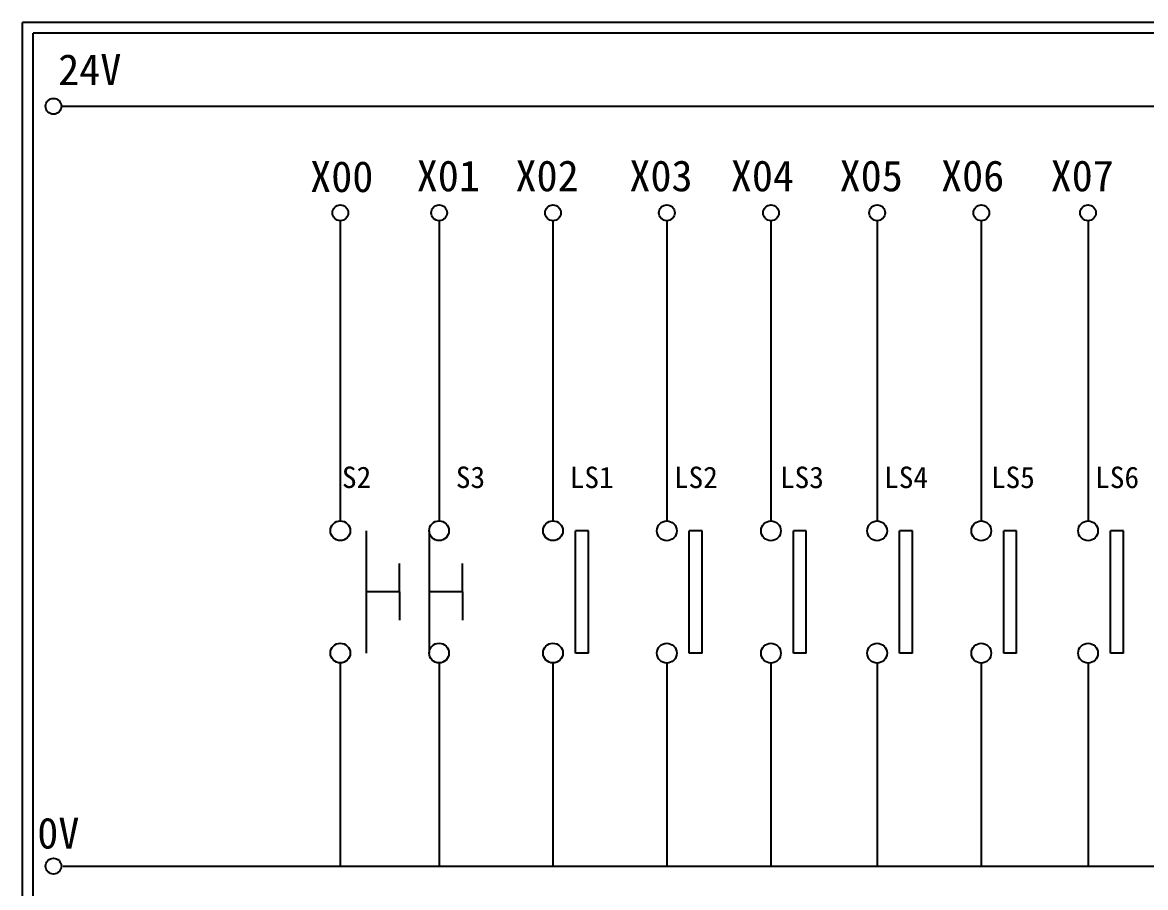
# Model space of a CAD drawing. Extents: x 325 to 612, y 3 to 207.
# Drawn here: x 325.3 to 455.9, y 106.3 to 207 of the extents above; entities that cross this region are included whole.
import ezdxf

# ---------------------------------------------------------------- set-up
doc = ezdxf.new("R2010")
doc.units = 0
doc.layers.get('0').update_dxf_attribs({"linetype": 'CONTINUOUS'})
doc.layers.add('圖框層', color=7, linetype='CONTINUOUS')
doc.layers.add('標尺寸層', color=3, linetype='CONTINUOUS')
doc.styles.add('STSL', font='KAIU.TTF')

msp = doc.modelspace()

# ---------------------------------------------------------------- linework, layer by layer
for p, q in [((391.1, 147.84), (389.59, 147.84)), ((404.33, 147.83), (402.83, 147.83)), ((416.44, 147.83), (414.94, 147.83)), ((428.77, 147.83), (427.27, 147.83)), ((440.89, 147.83), (439.38, 147.83)), ((453.3, 147.83), (451.79, 147.83)), ((369.14, 140.73), (369.14, 144.04)), ((376.47, 140.73), (376.47, 144.04)), ((369.14, 140.73), (369.14, 137.42)), ((376.47, 140.73), (376.47, 137.42)), ((391.1, 133.61), (389.59, 133.61)), ((404.33, 133.6), (402.83, 133.6)), ((416.44, 133.6), (414.94, 133.6)), ((428.77, 133.6), (427.27, 133.6)), ((440.89, 133.6), (439.38, 133.6)), ((453.3, 133.6), (451.79, 133.6))]:
    msp.add_line(p, q)
at = {"layer": '圖框層', "color": 7}
for p, q in [((612.32, 206.97), (325.32, 206.97)), ((325.32, 3), (325.32, 206.97)), ((611.07, 205.72), (326.57, 205.72)), ((326.57, 4.25), (326.57, 205.72))]:
    msp.add_line(p, q, dxfattribs=at)
at = {"layer": '標尺寸層', "color": 7}
for p, q in [((329.84, 197.22), (607.44, 197.22)), ((362.27, 183.91), (362.27, 148.99)), ((373.75, 183.91), (373.75, 148.99)), ((386.99, 183.91), (386.99, 148.99)), ((400.22, 183.91), (400.22, 148.99)), ((412.33, 183.91), (412.33, 148.99)), ((424.67, 183.91), (424.67, 148.99)), ((436.78, 183.91), (436.78, 148.99)), ((449.19, 183.91), (449.19, 148.99)), ((365.27, 147.84), (365.27, 133.61)), ((372.6, 147.84), (372.6, 133.61)), ((389.59, 133.61), (389.59, 147.84)), ((391.1, 133.61), (391.1, 147.84)), ((402.83, 133.6), (402.83, 147.83)), ((404.33, 133.6), (404.33, 147.83)), ((414.94, 133.6), (414.94, 147.83)), ((416.44, 133.6), (416.44, 147.83)), ((427.27, 133.6), (427.27, 147.83)), ((428.77, 133.6), (428.77, 147.83)), ((439.38, 133.6), (439.38, 147.83)), ((440.89, 133.6), (440.89, 147.83)), ((451.79, 133.6), (451.79, 147.83)), ((453.3, 133.6), (453.3, 147.83)), ((369.14, 140.73), (365.27, 140.73)), ((376.47, 140.73), (372.6, 140.73)), ((362.27, 132.46), (362.27, 108.83)), ((373.75, 132.46), (373.75, 108.83)), ((386.99, 132.46), (386.99, 108.83)), ((400.22, 132.46), (400.22, 108.83)), ((400.22, 132.45), (400.22, 108.83)), ((412.33, 132.46), (412.33, 108.83)), ((412.33, 132.45), (412.33, 108.83)), ((424.67, 132.46), (424.67, 108.83)), ((424.67, 132.45), (424.67, 108.83)), ((436.78, 132.46), (436.78, 108.83)), ((436.78, 132.45), (436.78, 108.83)), ((449.19, 132.46), (449.19, 108.83)), ((449.19, 132.45), (449.19, 108.83)), ((330.05, 108.83), (607.92, 108.83))]:
    msp.add_line(p, q, dxfattribs=at)
for centre, radius in [((328.92, 197.22), 0.92), ((362.27, 184.83), 0.92), ((373.75, 184.83), 0.92), ((386.99, 184.83), 0.92), ((400.22, 184.83), 0.92), ((412.33, 184.83), 0.92), ((424.67, 184.83), 0.92), ((436.78, 184.83), 0.92), ((449.19, 184.83), 0.92), ((362.27, 147.84), 1.15), ((373.75, 147.84), 1.15), ((386.99, 147.84), 1.15), ((400.22, 147.83), 1.15), ((412.33, 147.83), 1.15), ((424.67, 147.83), 1.15), ((436.78, 147.83), 1.15), ((449.19, 147.83), 1.15), ((362.27, 133.61), 1.15), ((373.75, 133.61), 1.15), ((386.99, 133.61), 1.15), ((400.22, 133.6), 1.15), ((412.33, 133.6), 1.15), ((424.67, 133.6), 1.15), ((436.78, 133.6), 1.15), ((449.19, 133.6), 1.15), ((328.92, 108.83), 0.92)]:
    msp.add_circle(centre, radius, dxfattribs=at)

# ---------------------------------------------------------------- texts
at = {"layer": '圖框層', "color": 4, "style": 'STSL'}
for s, height, p in [('24V', 3.6, (329.47, 199.68)), ('X00', 3.6, (358.76, 187.24)), ('X01', 3.6, (371.15, 187.33)), ('X02', 3.6, (382.63, 187.33)), ('X03', 3.6, (395.87, 187.33)), ('X04', 3.6, (407.66, 187.33)), ('X05', 3.6, (420.31, 187.33)), ('X06', 3.6, (432.1, 187.33)), ('X07', 3.6, (444.84, 187.33)), ('S2', 2.5, (362.46, 152.81)), ('S3', 2.5, (375.7, 152.81)), ('LS1', 2.5, (388.94, 152.8)), ('LS2', 2.5, (401.05, 152.8)), ('LS3', 2.5, (413.38, 152.8)), ('LS4', 2.5, (425.49, 152.8)), ('LS5', 2.5, (437.9, 152.8)), ('LS6', 2.5, (450.02, 152.8)), ('0V', 3.6, (327.04, 110.87))]:
    msp.add_text(s, height=height, dxfattribs=at).set_placement(p)

doc.saveas('drawing.dxf')
